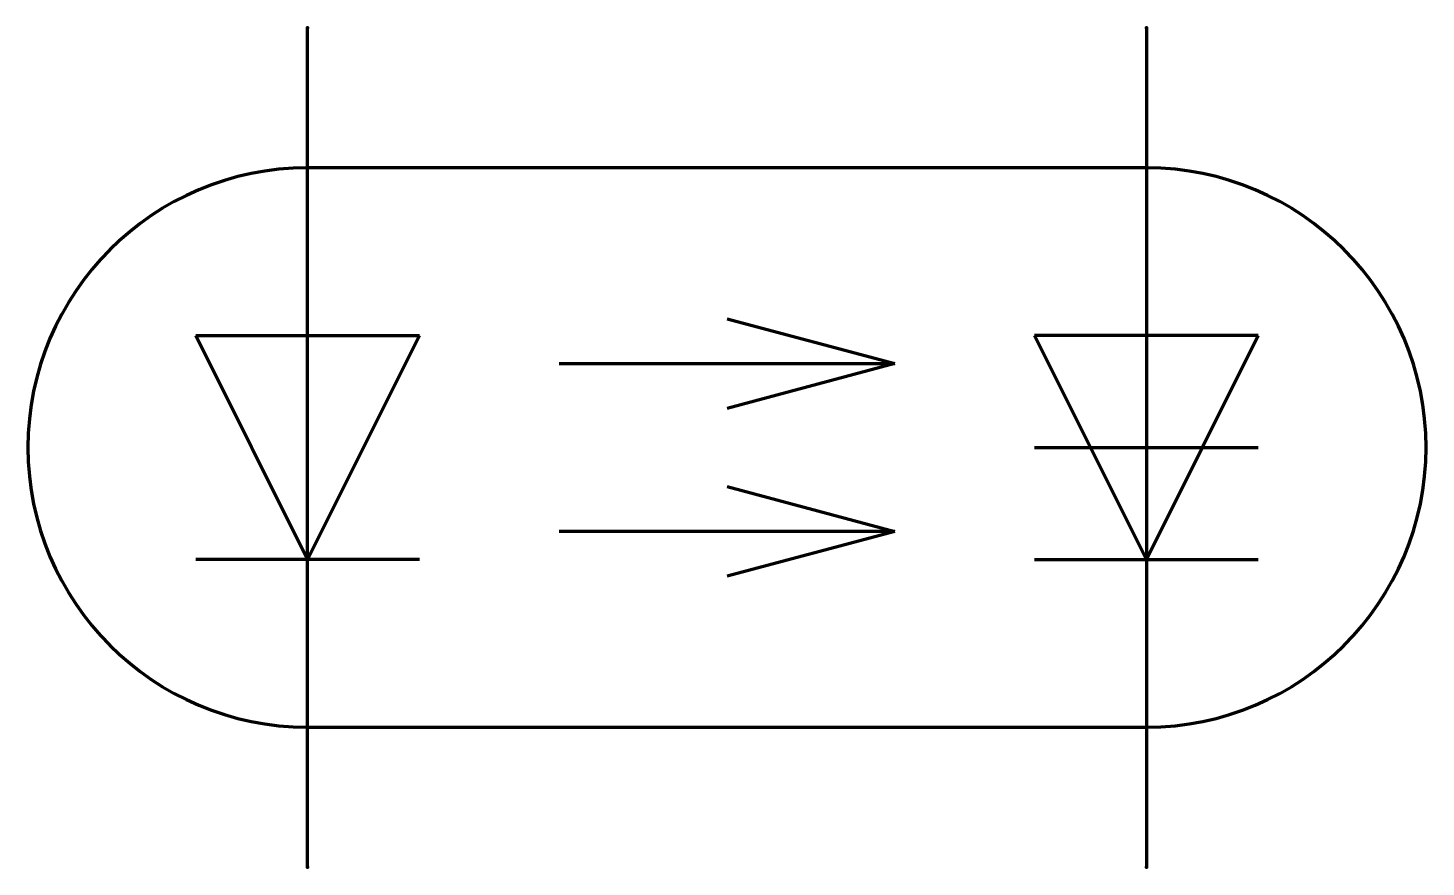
# Model space of a CAD drawing. Header units: millimetres. Extents: x -5 to 20, y 0 to 15.
import ezdxf

# ---------------------------------------------------------------- set-up
doc = ezdxf.new("R2010")
doc.units = ezdxf.units.MM
doc.layers.get('0').update_dxf_attribs({"linetype": 'CONTINUOUS', "lineweight": 0})

msp = doc.modelspace()

# ---------------------------------------------------------------- linework, layer by layer
at = {"color": 7, "linetype": 'CONTINUOUS', "lineweight": 70}
for p, q in [((0, 0), (0, 15)), ((15, 15), (15, 0)), ((15, 12.5), (0, 12.5)), ((7.5, 9.8), (10.5, 9)), ((-2, 9.5), (2, 9.5)), ((0, 5.5), (-2, 9.5)), ((2, 9.5), (0, 5.5)), ((17, 9.5), (13, 9.5)), ((13, 9.5), (15, 5.5)), ((15, 5.5), (17, 9.5)), ((4.5, 9), (10.5, 9)), ((10.5, 9), (7.5, 8.2)), ((13, 7.5), (17, 7.5)), ((7.5, 6.8), (10.5, 6)), ((10.5, 6), (4.5, 6)), ((10.5, 6), (7.5, 5.2)), ((2, 5.5), (-2, 5.5)), ((13, 5.5), (17, 5.5)), ((0, 2.5), (15, 2.5))]:
    msp.add_line(p, q, dxfattribs=at)
for centre, start, end in [((0, 7.5), 90, 270), ((15, 7.5), 270, 90)]:
    msp.add_arc(centre, 5, start, end, dxfattribs=at)
for p in [(0, 15), (15, 15), (0, 0), (15, 0)]:
    msp.add_point(p, dxfattribs=at)

doc.saveas('drawing.dxf')
